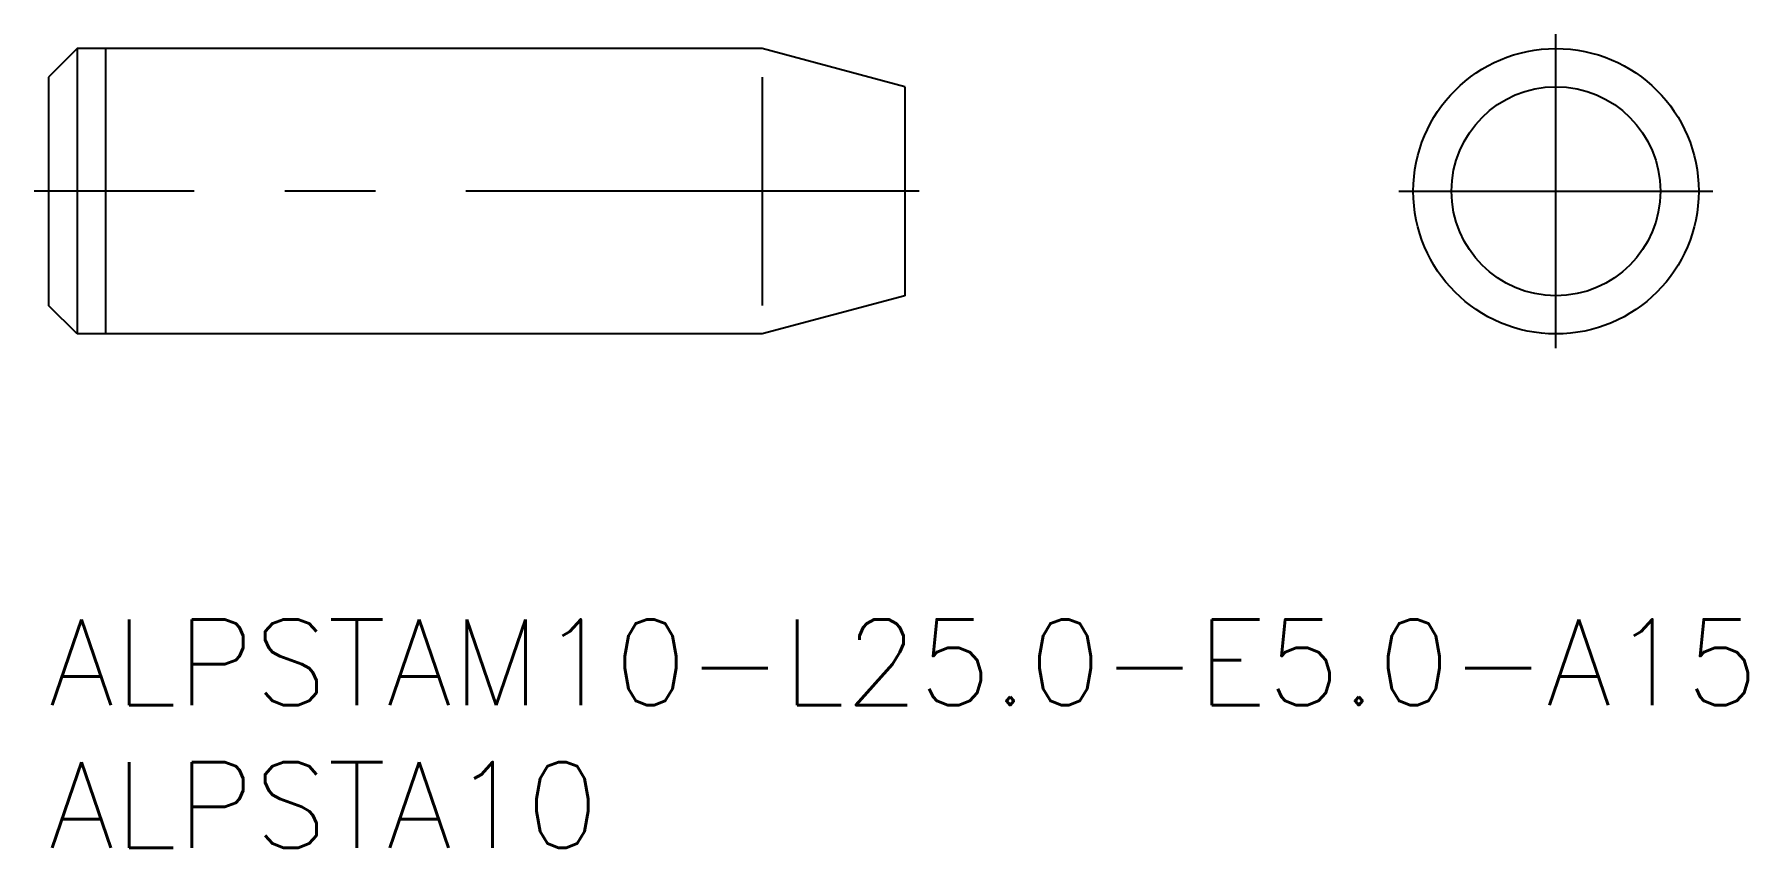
# Model space of a CAD drawing. Extents: x -0.5 to 59.5, y -8 to 20.5.
import ezdxf

# ---------------------------------------------------------------- set-up
doc = ezdxf.new("R2010")
doc.units = 0
doc.header["$LTSCALE"] = 0.5
doc.linetypes.add('CENTER', pattern=[50.8, 31.75, -6.35, 6.35, -6.35])
for name, color, linetype in [('MSM_CENTER', 1, 'CENTER'), ('MSM_CONTINUOUS', 7, 'CONTINUOUS'), ('MSM_NARROW', 5, 'CONTINUOUS'), ('MSM_PART_NUMBER', 7, 'CONTINUOUS')]:
    doc.layers.add(name, color=color, linetype=linetype)
doc.styles.get("Standard").update_dxf_attribs({"font": 'txt.shx', "height": 1, "bigfont": 'bigfont.shx'})

# ---------------------------------------------------------------- blocks, each defined once
blk = doc.blocks.new('*U4')
at = {"layer": 'MSM_PART_NUMBER'}
blk.add_text('ALPSTAM10-L25.0-E5.0-A15', height=3, dxfattribs=at).set_placement((0, -3))
blk = doc.blocks.new('*U5')
at = {"layer": 'MSM_PART_NUMBER'}
blk.add_text('ALPSTA10', height=3, dxfattribs=at).set_placement((0, -8))

msp = doc.modelspace()

# ---------------------------------------------------------------- linework, layer by layer
at = {"layer": 'MSM_CENTER'}
for p, q in [((52.811, 9.5), (52.811, 20.5)), ((30.5, 15), (-0.5, 15)), ((47.311, 15), (58.311, 15))]:
    msp.add_line(p, q, dxfattribs=at)
at = {"layer": 'MSM_CONTINUOUS'}
for p, q in [((1, 20), (0, 19)), ((25, 20), (1, 20)), ((1, 20), (1, 10)), ((30, 18.66), (25, 20)), ((0, 19), (0, 11)), ((30, 18.66), (30, 11.34)), ((1, 10), (0, 11)), ((30, 11.34), (25, 10)), ((25, 10), (1, 10))]:
    msp.add_line(p, q, dxfattribs=at)
for radius in [5, 3.66]:
    msp.add_circle((52.811, 15), radius, dxfattribs=at)
at = {"layer": 'MSM_NARROW'}
for p, q in [((2, 20), (2, 10)), ((25, 19), (25, 11))]:
    msp.add_line(p, q, dxfattribs=at)

# ---------------------------------------------------------------- block references
at = {"layer": 'MSM_CONTINUOUS'}
for name in ['*U4', '*U5']:
    msp.add_blockref(name, (0, 0), dxfattribs=at)

doc.saveas('drawing.dxf')
